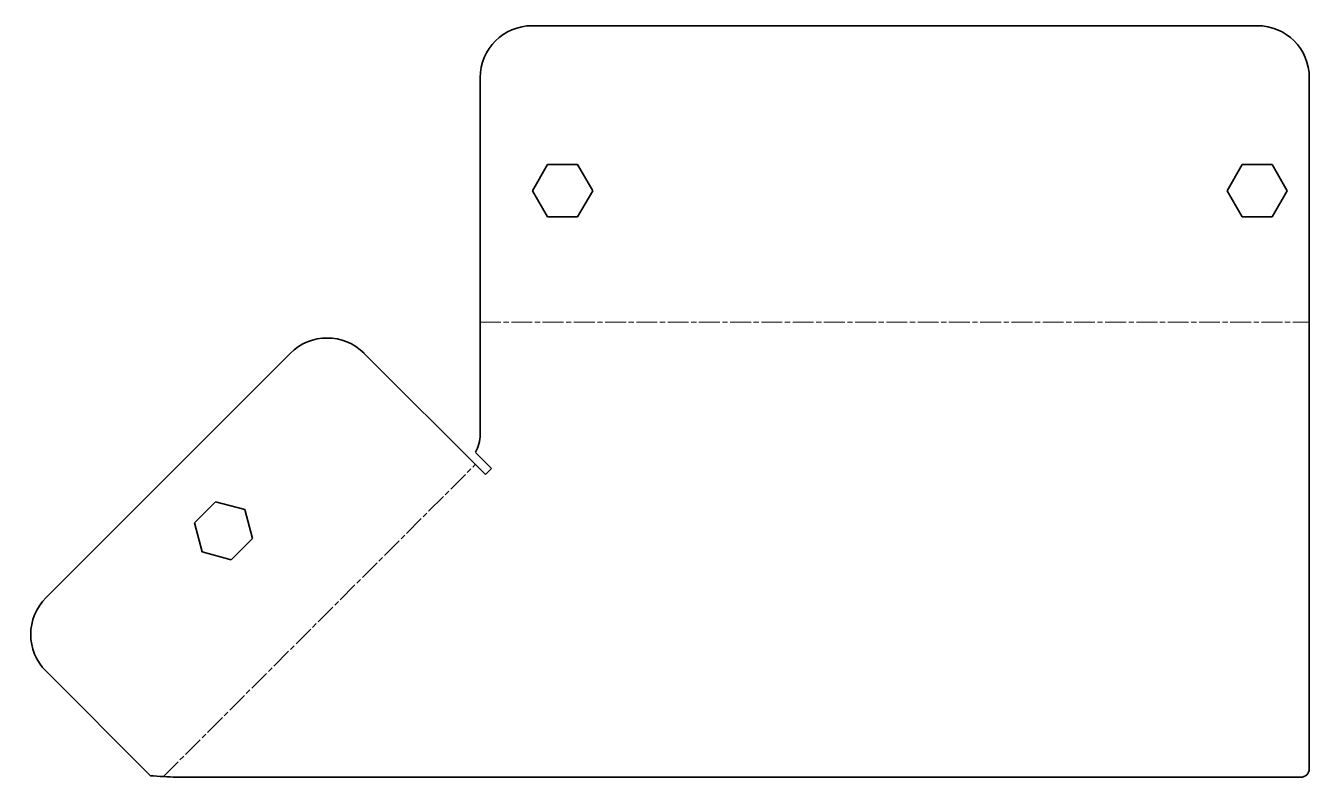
# Model space of a CAD drawing. Header units: inches. Extents: x -1 to 147, y 0 to 87.
import ezdxf

# ---------------------------------------------------------------- set-up
doc = ezdxf.new("R2010")
doc.units = ezdxf.units.IN
doc.header["$MEASUREMENT"] = 0
doc.linetypes.add('Chain', pattern=[13.68, 9.12, -1.14, 2.28, -1.14])
doc.layers.add('SIMUMAK Bend Centerline (ISO)', color=7, linetype='Chain', lineweight=9)
doc.layers.add('SIMUMAK Visible (ISO)', color=7, linetype='Continuous', lineweight=35)

# ---------------------------------------------------------------- blocks, each defined once
blk = doc.blocks.new('CD-IND-30-TAMAINIZ-01_Sheet_CD-IND-30-TAMAINIZ-01 (desplegada)')
at = {"layer": 'SIMUMAK Bend Centerline (ISO)', "ltscale": 0.263158}
for p, q in [((-21.87, 9.15), (73.63, 9.15)), ((-58.35, -43.19), (-22.43, -7.27))]:
    blk.add_line(p, q, dxfattribs=at)
at = {"layer": 'SIMUMAK Visible (ISO)'}
for p, q in [((67.63, 43.28), (-15.87, 43.28)), ((-21.87, 37.28), (-21.87, -3.82)), ((73.63, -42.28), (73.63, 37.28)), ((-15.83, 24.28), (-14.1, 27.28)), ((-14.1, 27.28), (-10.64, 27.28)), ((-10.64, 27.28), (-8.9, 24.28)), ((64.17, 24.28), (65.9, 27.28)), ((65.9, 27.28), (69.36, 27.28)), ((69.36, 27.28), (71.1, 24.28)), ((-14.1, 21.28), (-15.83, 24.28)), ((-8.9, 24.28), (-10.64, 21.28)), ((65.9, 21.28), (64.17, 24.28)), ((71.1, 24.28), (69.36, 21.28)), ((-10.64, 21.28), (-14.1, 21.28)), ((69.36, 21.28), (65.9, 21.28)), ((-43.73, 5.55), (-71.87, -22.59)), ((-21.27, -8.42), (-35.25, 5.55)), ((-22.42, -5.86), (-20.56, -7.71)), ((-20.56, -7.71), (-21.27, -8.42)), ((-54.78, -13.99), (-52.34, -11.54)), ((-52.34, -11.54), (-48.99, -12.43)), ((-48.99, -12.43), (-48.09, -15.78)), ((-53.89, -17.33), (-54.78, -13.99)), ((-48.09, -15.78), (-50.54, -18.23)), ((-50.54, -18.23), (-53.89, -17.33)), ((-59.85, -43.1), (-71.87, -31.07)), ((-56.84, -43.28), (72.63, -43.28))]:
    blk.add_line(p, q, dxfattribs=at)
at = {"layer": 'SIMUMAK Visible (ISO)', "extrusion": (0, 0, -1)}
for centre, radius, start, end in [((15.87, 37.28), 6, 0, 90), ((-67.63, 37.28), 6, 90, 180), ((39.49, 1.31), 6, 45, 135), ((67.63, -26.83), 6, 315, 45), ((-72.63, -42.28), 1, 180, 270)]:
    blk.add_arc(centre, radius, start, end, dxfattribs=at)
at = {"layer": 'SIMUMAK Visible (ISO)'}
blk.add_arc((-25.87, -3.82), 4, 329.4775, 360, dxfattribs=at)
blk.add_open_spline([(-56.84, -43.28), (-57.84, -43.22), (-58.85, -43.16), (-59.85, -43.1)], degree=3, dxfattribs=at)

msp = doc.modelspace()

# ---------------------------------------------------------------- block references
msp.add_blockref('CD-IND-30-TAMAINIZ-01_Sheet_CD-IND-30-TAMAINIZ-01 (desplegada)', (73.63, 43.28))

doc.saveas('drawing.dxf')
